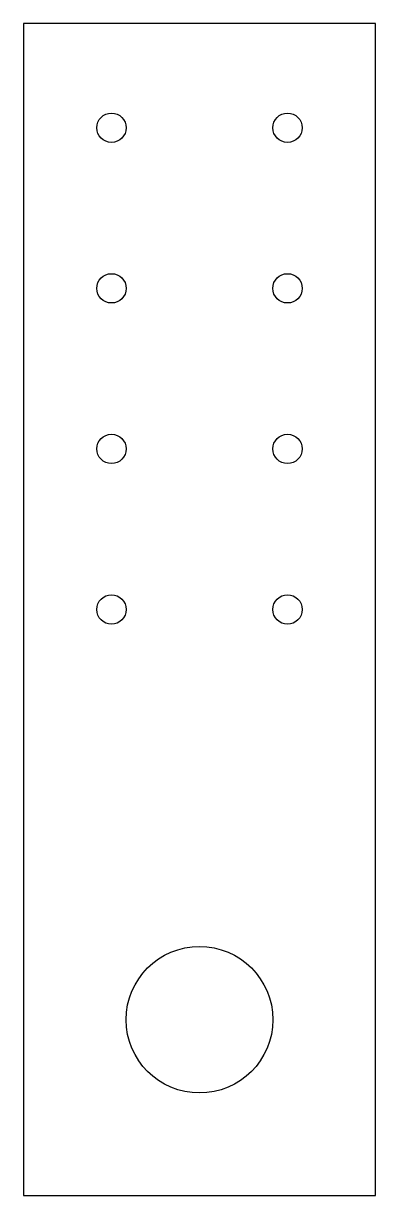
# Model space of a CAD drawing. Header units: millimetres. Extents: x -25 to -19, y 55 to 75.
import ezdxf

# ---------------------------------------------------------------- set-up
doc = ezdxf.new("R2010")
doc.units = ezdxf.units.MM

msp = doc.modelspace()

# ---------------------------------------------------------------- linework, layer by layer
msp.add_lwpolyline([(-25, 55), (-19, 55), (-19, 75), (-25, 75)], close=True)
for centre, radius in [((-23.5, 73.22), 0.25), ((-20.5, 73.22), 0.25), ((-23.5, 70.48), 0.25), ((-20.5, 70.48), 0.25), ((-23.5, 67.74), 0.25), ((-20.5, 67.74), 0.25), ((-23.5, 65), 0.25), ((-20.5, 65), 0.25), ((-22, 58), 1.25)]:
    msp.add_circle(centre, radius)

doc.saveas('drawing.dxf')
